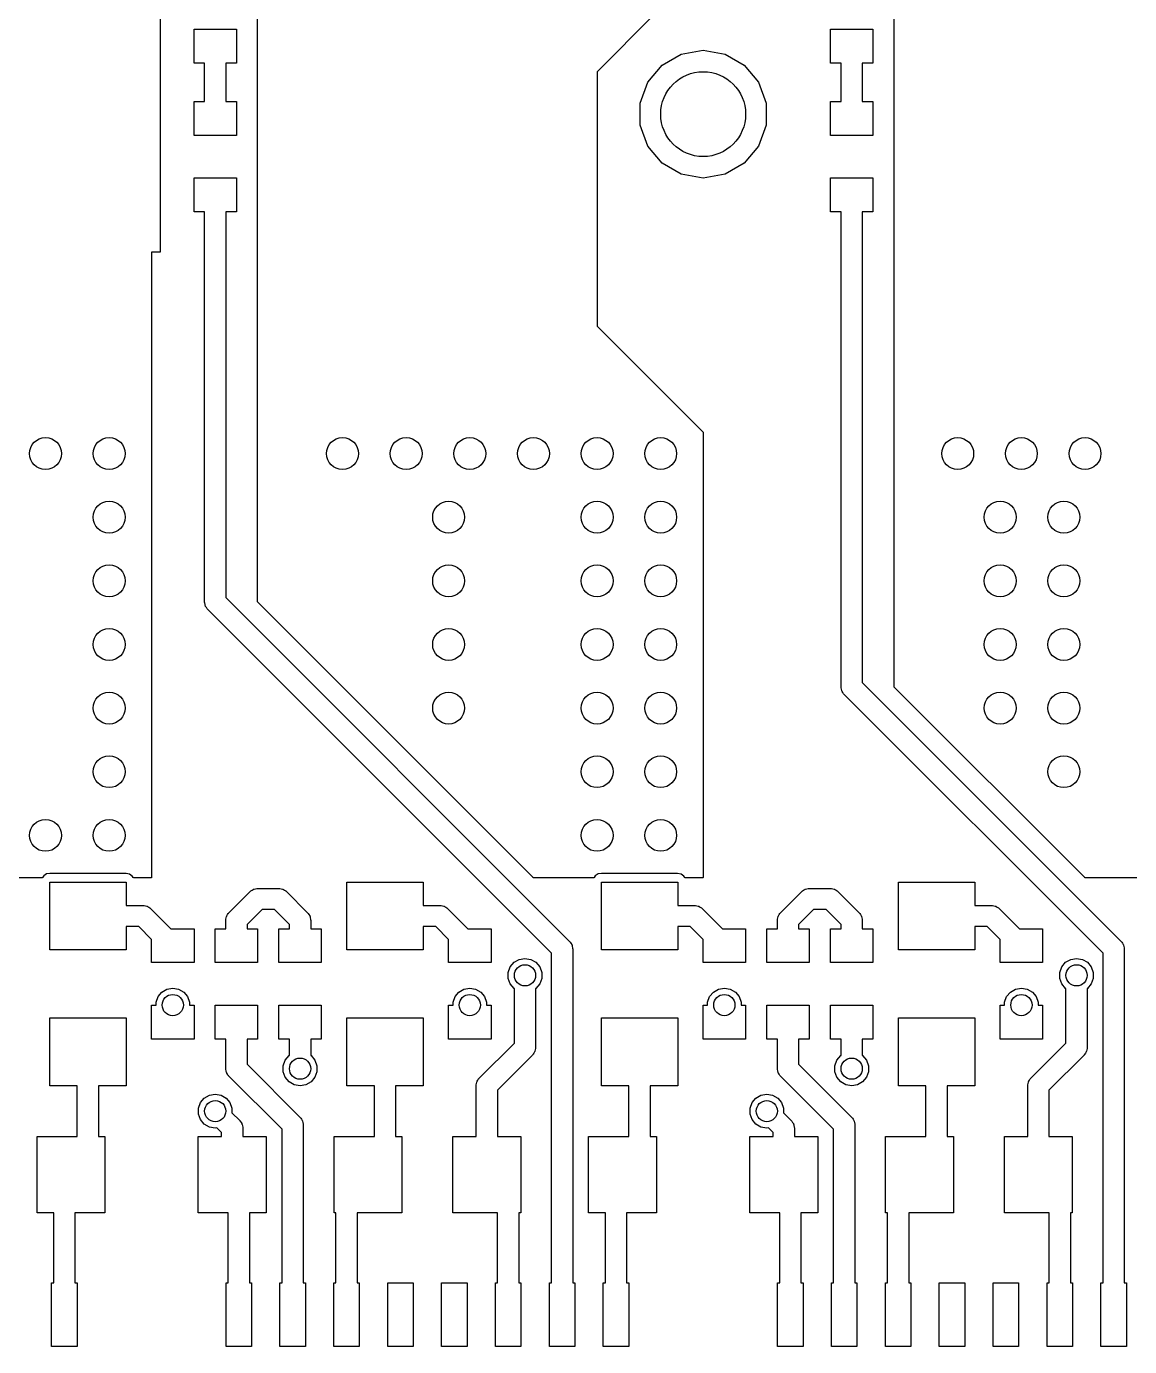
# Model space of a CAD drawing. Extents: x 0.3 to 75.7, y -92.7 to -0.5.
# Drawn here: x 28.05 to 54.05, y -52.05 to -20.93 of the extents above; entities that cross this region are included whole.
import ezdxf

# ---------------------------------------------------------------- set-up
doc = ezdxf.new("R2010")
doc.units = 0
doc.header["$MEASUREMENT"] = 0
doc.layers.add('BLACK', color=7, linetype='CONTINUOUS')

msp = doc.modelspace()

# ---------------------------------------------------------------- linework, layer by layer
at = {"layer": 'Black'}
for p, q in [((48.5, -36.4947), (48.5, -14.5127)), ((33.5, -34.4947), (33.5, -18.0053)), ((31.2, -19.75), (31.2, -26.25)), ((42.8404, -20.6596), (41.5009, -21.9991)), ((32, -21.8), (32, -21)), ((32, -21), (33, -21)), ((33, -21), (33, -21.8)), ((47, -21.8), (47, -21)), ((47, -21), (48, -21)), ((48, -21), (48, -21.8)), ((43.0321, -21.8465), (43.485, -21.5851)), ((43.485, -21.5851), (44, -21.4943)), ((44, -21.4943), (44.515, -21.5851)), ((44.515, -21.5851), (44.9679, -21.8465)), ((32.25, -21.8), (32, -21.8)), ((32.25, -22.7), (32.25, -21.8)), ((33, -21.8), (32.75, -21.8)), ((32.75, -21.8), (32.75, -22.7)), ((41.5002, -22.0001), (41.5, -22.0012)), ((41.5, -22.0012), (41.5, -27.9987)), ((41.5009, -21.9991), (41.5002, -22.0001)), ((42.696, -22.2471), (43.0321, -21.8465)), ((44.9679, -21.8465), (45.304, -22.2471)), ((47.25, -21.8), (47, -21.8)), ((47.25, -22.7), (47.25, -21.8)), ((48, -21.8), (47.75, -21.8)), ((47.75, -21.8), (47.75, -22.7)), ((42.5171, -22.7385), (42.696, -22.2471)), ((45.304, -22.2471), (45.4829, -22.7385)), ((32, -23.5), (32, -22.7)), ((32, -22.7), (32.25, -22.7)), ((32.75, -22.7), (33, -22.7)), ((33, -22.7), (33, -23.5)), ((47, -23.5), (47, -22.7)), ((47, -22.7), (47.25, -22.7)), ((47.75, -22.7), (48, -22.7)), ((48, -22.7), (48, -23.5)), ((42.5171, -23.2615), (42.5171, -22.7385)), ((45.4829, -22.7385), (45.4829, -23.2615)), ((42.696, -23.7529), (42.5171, -23.2615)), ((45.4829, -23.2615), (45.304, -23.7529)), ((33, -23.5), (32, -23.5)), ((48, -23.5), (47, -23.5)), ((43.0321, -24.1535), (42.696, -23.7529)), ((45.304, -23.7529), (44.9679, -24.1535)), ((43.485, -24.4149), (43.0321, -24.1535)), ((44.9679, -24.1535), (44.515, -24.4149)), ((32, -25.3), (32, -24.5)), ((32, -24.5), (33, -24.5)), ((33, -24.5), (33, -25.3)), ((44, -24.5057), (43.485, -24.4149)), ((44.515, -24.4149), (44, -24.5057)), ((47, -25.3), (47, -24.5)), ((47, -24.5), (48, -24.5)), ((48, -24.5), (48, -25.3)), ((32.25, -25.3), (32, -25.3)), ((32.25, -34.5), (32.25, -25.3)), ((33, -25.3), (32.75, -25.3)), ((32.75, -25.3), (32.75, -34.3964)), ((47.25, -25.3), (47, -25.3)), ((47.25, -36.5), (47.25, -25.3)), ((48, -25.3), (47.75, -25.3)), ((47.75, -25.3), (47.75, -36.3964)), ((31.2, -26.25), (31, -26.25)), ((31, -26.25), (31, -40.9873)), ((41.5, -27.9987), (41.5002, -27.9999)), ((41.5002, -27.9999), (41.5009, -28.0009)), ((41.5009, -28.0009), (43.9963, -30.4963)), ((43.9963, -30.4963), (43.9966, -30.4967)), ((43.9966, -30.4967), (43.997, -30.4971)), ((43.997, -30.4971), (43.9979, -30.4985)), ((43.9979, -30.4985), (43.9988, -30.4999)), ((43.9988, -30.4999), (43.999, -30.5004)), ((43.999, -30.5004), (43.9992, -30.5009)), ((43.9992, -30.5009), (43.9995, -30.5025)), ((43.9995, -30.5025), (44, -30.5042)), ((44, -30.5042), (43.9999, -30.5047)), ((43.9999, -30.5047), (44, -30.5053)), ((44, -30.5053), (44, -40.9873)), ((32.2519, -34.5108), (32.25, -34.5)), ((32.251, -34.5218), (32.2519, -34.5108)), ((32.2594, -34.5533), (32.251, -34.5218)), ((32.75, -34.3964), (40.8518, -42.4982)), ((33.5001, -34.4953), (33.5, -34.4947)), ((33.5, -34.4958), (33.5001, -34.4953)), ((33.5005, -34.4975), (33.5, -34.4958)), ((33.5008, -34.4991), (33.5005, -34.4975)), ((33.501, -34.4996), (33.5008, -34.4991)), ((33.5012, -34.5001), (33.501, -34.4996)), ((33.5021, -34.5015), (33.5012, -34.5001)), ((33.503, -34.5029), (33.5021, -34.5015)), ((33.5034, -34.5033), (33.503, -34.5029)), ((33.5037, -34.5037), (33.5034, -34.5033)), ((39.9963, -40.9963), (33.5037, -34.5037)), ((32.2651, -34.5855), (32.2594, -34.5533)), ((32.2706, -34.595), (32.2651, -34.5855)), ((32.2734, -34.6057), (32.2706, -34.595)), ((32.2922, -34.6324), (32.2734, -34.6057)), ((32.3085, -34.6607), (32.2922, -34.6324)), ((32.3169, -34.6678), (32.3085, -34.6607)), ((32.3232, -34.6768), (32.3169, -34.6678)), ((40.425, -42.7786), (32.3232, -34.6768)), ((47.75, -36.3964), (53.8518, -42.4982)), ((47.2519, -36.5108), (47.25, -36.5)), ((47.251, -36.5218), (47.2519, -36.5108)), ((47.2594, -36.5533), (47.251, -36.5218)), ((47.2651, -36.5855), (47.2594, -36.5533)), ((47.2706, -36.595), (47.2651, -36.5855)), ((47.2734, -36.6057), (47.2706, -36.595)), ((47.2922, -36.6324), (47.2734, -36.6057)), ((47.3085, -36.6607), (47.2922, -36.6324)), ((47.3169, -36.6678), (47.3085, -36.6607)), ((47.3232, -36.6768), (47.3169, -36.6678)), ((53.425, -42.7786), (47.3232, -36.6768)), ((48.5001, -36.4953), (48.5, -36.4947)), ((48.5, -36.4958), (48.5001, -36.4953)), ((48.5005, -36.4975), (48.5, -36.4958)), ((48.5008, -36.4991), (48.5005, -36.4975)), ((48.501, -36.4996), (48.5008, -36.4991)), ((48.5012, -36.5001), (48.501, -36.4996)), ((48.5021, -36.5015), (48.5012, -36.5001)), ((48.503, -36.5029), (48.5021, -36.5015)), ((48.5034, -36.5033), (48.503, -36.5029)), ((48.5037, -36.5037), (48.5034, -36.5033)), ((52.9963, -40.9963), (48.5037, -36.5037)), ((28.4196, -41), (27.0053, -41)), ((28.4213, -40.9997), (28.4196, -41)), ((28.423, -40.9995), (28.4213, -40.9997)), ((28.4234, -40.9993), (28.423, -40.9995)), ((28.4239, -40.9992), (28.4234, -40.9993)), ((28.4254, -40.9984), (28.4239, -40.9992)), ((28.427, -40.9976), (28.4254, -40.9984)), ((28.4273, -40.9973), (28.427, -40.9976)), ((28.4277, -40.997), (28.4273, -40.9973)), ((28.4288, -40.9957), (28.4277, -40.997)), ((28.4301, -40.9945), (28.4288, -40.9957)), ((28.4578, -40.9538), (28.4301, -40.9945)), ((28.526, -40.91), (28.4578, -40.9538)), ((28.6012, -40.8958), (28.526, -40.91)), ((30.3987, -40.8958), (28.6012, -40.8958)), ((30.4793, -40.9122), (30.3987, -40.8958)), ((30.5462, -40.9578), (30.4793, -40.9122)), ((30.5696, -40.9942), (30.5462, -40.9578)), ((30.5708, -40.9956), (30.5696, -40.9942)), ((30.5721, -40.997), (30.5708, -40.9956)), ((30.5723, -40.9972), (30.5721, -40.997)), ((30.5726, -40.9974), (30.5723, -40.9972)), ((30.5742, -40.9983), (30.5726, -40.9974)), ((30.5759, -40.9992), (30.5742, -40.9983)), ((30.5762, -40.9993), (30.5759, -40.9992)), ((30.5765, -40.9994), (30.5762, -40.9993)), ((30.5784, -40.9997), (30.5765, -40.9994)), ((30.5802, -41), (30.5784, -40.9997)), ((30.9873, -41), (30.5802, -41)), ((30.9884, -40.9998), (30.9873, -41)), ((30.9895, -40.9998), (30.9884, -40.9998)), ((30.9905, -40.9994), (30.9895, -40.9998)), ((30.9916, -40.9992), (30.9905, -40.9994)), ((30.9926, -40.9987), (30.9916, -40.9992)), ((30.9936, -40.9983), (30.9926, -40.9987)), ((30.9945, -40.9976), (30.9936, -40.9983)), ((30.9955, -40.997), (30.9945, -40.9976)), ((30.9962, -40.9962), (30.9955, -40.997)), ((30.997, -40.9955), (30.9962, -40.9962)), ((30.9976, -40.9945), (30.997, -40.9955)), ((30.9983, -40.9936), (30.9976, -40.9945)), ((30.9987, -40.9926), (30.9983, -40.9936)), ((30.9992, -40.9916), (30.9987, -40.9926)), ((30.9994, -40.9905), (30.9992, -40.9916)), ((30.9998, -40.9895), (30.9994, -40.9905)), ((31, -40.9873), (30.9998, -40.9884)), ((30.9998, -40.9884), (30.9998, -40.9895)), ((39.9967, -40.9966), (39.9963, -40.9963)), ((39.9971, -40.997), (39.9967, -40.9966)), ((39.9985, -40.9979), (39.9971, -40.997)), ((39.9999, -40.9988), (39.9985, -40.9979)), ((40.0004, -40.999), (39.9999, -40.9988)), ((40.0009, -40.9992), (40.0004, -40.999)), ((40.0026, -40.9995), (40.0009, -40.9992)), ((40.0042, -41), (40.0026, -40.9995)), ((40.0047, -40.9999), (40.0042, -41)), ((40.0053, -41), (40.0047, -40.9999)), ((41.4196, -41), (40.0053, -41)), ((41.4213, -40.9997), (41.4196, -41)), ((41.423, -40.9995), (41.4213, -40.9997)), ((41.4234, -40.9993), (41.423, -40.9995)), ((41.4239, -40.9992), (41.4234, -40.9993)), ((41.4254, -40.9984), (41.4239, -40.9992)), ((41.427, -40.9976), (41.4254, -40.9984)), ((41.4273, -40.9973), (41.427, -40.9976)), ((41.4277, -40.997), (41.4273, -40.9973)), ((41.4288, -40.9957), (41.4277, -40.997)), ((41.4301, -40.9945), (41.4288, -40.9957)), ((41.4578, -40.9538), (41.4301, -40.9945)), ((41.526, -40.91), (41.4578, -40.9538)), ((41.6012, -40.8958), (41.526, -40.91)), ((43.3987, -40.8958), (41.6012, -40.8958)), ((43.4793, -40.9122), (43.3987, -40.8958)), ((43.5462, -40.9578), (43.4793, -40.9122)), ((43.5696, -40.9942), (43.5462, -40.9578)), ((43.5708, -40.9956), (43.5696, -40.9942)), ((43.5721, -40.997), (43.5708, -40.9956)), ((43.5723, -40.9972), (43.5721, -40.997)), ((43.5726, -40.9974), (43.5723, -40.9972)), ((43.5742, -40.9983), (43.5726, -40.9974)), ((43.5759, -40.9992), (43.5742, -40.9983)), ((43.5762, -40.9993), (43.5759, -40.9992)), ((43.5765, -40.9994), (43.5762, -40.9993)), ((43.5784, -40.9997), (43.5765, -40.9994)), ((43.5802, -41), (43.5784, -40.9997)), ((43.9873, -41), (43.5802, -41)), ((43.9884, -40.9998), (43.9873, -41)), ((43.9895, -40.9998), (43.9884, -40.9998)), ((43.9905, -40.9994), (43.9895, -40.9998)), ((43.9916, -40.9992), (43.9905, -40.9994)), ((43.9926, -40.9987), (43.9916, -40.9992)), ((43.9936, -40.9983), (43.9926, -40.9987)), ((43.9945, -40.9976), (43.9936, -40.9983)), ((43.9955, -40.997), (43.9945, -40.9976)), ((43.9962, -40.9962), (43.9955, -40.997)), ((43.997, -40.9955), (43.9962, -40.9962)), ((43.9976, -40.9945), (43.997, -40.9955)), ((43.9983, -40.9936), (43.9976, -40.9945)), ((43.9987, -40.9926), (43.9983, -40.9936)), ((43.9992, -40.9916), (43.9987, -40.9926)), ((43.9994, -40.9905), (43.9992, -40.9916)), ((43.9998, -40.9895), (43.9994, -40.9905)), ((44, -40.9873), (43.9998, -40.9884)), ((43.9998, -40.9884), (43.9998, -40.9895)), ((52.9967, -40.9966), (52.9963, -40.9963)), ((52.9971, -40.997), (52.9967, -40.9966)), ((52.9985, -40.9979), (52.9971, -40.997)), ((52.9999, -40.9988), (52.9985, -40.9979)), ((53.0004, -40.999), (52.9999, -40.9988)), ((53.0009, -40.9992), (53.0004, -40.999)), ((53.0026, -40.9995), (53.0009, -40.9992)), ((53.0042, -41), (53.0026, -40.9995)), ((53.0047, -40.9999), (53.0042, -41)), ((53.0053, -41), (53.0047, -40.9999)), ((54.4196, -41), (53.0053, -41)), ((28.6, -42.7), (28.6, -41.1)), ((28.6, -41.1), (30.4, -41.1)), ((30.4, -41.1), (30.4, -41.65)), ((32.8232, -41.8232), (33.3232, -41.3232)), ((33.3232, -41.3232), (33.3322, -41.3169)), ((33.3322, -41.3169), (33.3393, -41.3085)), ((33.3393, -41.3085), (33.3676, -41.2922)), ((33.3676, -41.2922), (33.3943, -41.2734)), ((33.3943, -41.2734), (33.405, -41.2706)), ((33.405, -41.2706), (33.4145, -41.2651)), ((33.4145, -41.2651), (33.4467, -41.2594)), ((33.4467, -41.2594), (33.4782, -41.251)), ((33.4782, -41.251), (33.4892, -41.2519)), ((33.4892, -41.2519), (33.5, -41.25)), ((33.5, -41.25), (34, -41.25)), ((34, -41.25), (34.0108, -41.2519)), ((34.0108, -41.2519), (34.0218, -41.251)), ((34.0218, -41.251), (34.0533, -41.2594)), ((34.0533, -41.2594), (34.0855, -41.2651)), ((34.0855, -41.2651), (34.095, -41.2706)), ((34.095, -41.2706), (34.1057, -41.2734)), ((34.1057, -41.2734), (34.1324, -41.2922)), ((34.1324, -41.2922), (34.1607, -41.3085)), ((34.1607, -41.3085), (34.1678, -41.3169)), ((34.1678, -41.3169), (34.1768, -41.3232)), ((34.1768, -41.3232), (34.6768, -41.8232)), ((35.6, -42.7), (35.6, -41.1)), ((35.6, -41.1), (37.4, -41.1)), ((37.4, -41.1), (37.4, -41.65)), ((41.6, -42.7), (41.6, -41.1)), ((41.6, -41.1), (43.4, -41.1)), ((43.4, -41.1), (43.4, -41.65)), ((45.8232, -41.8232), (46.3232, -41.3232)), ((46.3232, -41.3232), (46.3322, -41.3169)), ((46.3322, -41.3169), (46.3393, -41.3085)), ((46.3393, -41.3085), (46.3676, -41.2922)), ((46.3676, -41.2922), (46.3943, -41.2734)), ((46.3943, -41.2734), (46.405, -41.2706)), ((46.405, -41.2706), (46.4145, -41.2651)), ((46.4145, -41.2651), (46.4467, -41.2594)), ((46.4467, -41.2594), (46.4782, -41.251)), ((46.4782, -41.251), (46.4892, -41.2519)), ((46.4892, -41.2519), (46.5, -41.25)), ((46.5, -41.25), (47, -41.25)), ((47, -41.25), (47.0108, -41.2519)), ((47.0108, -41.2519), (47.0218, -41.251)), ((47.0218, -41.251), (47.0533, -41.2594)), ((47.0533, -41.2594), (47.0855, -41.2651)), ((47.0855, -41.2651), (47.095, -41.2706)), ((47.095, -41.2706), (47.1057, -41.2734)), ((47.1057, -41.2734), (47.1324, -41.2922)), ((47.1324, -41.2922), (47.1607, -41.3085)), ((47.1607, -41.3085), (47.1678, -41.3169)), ((47.1678, -41.3169), (47.1768, -41.3232)), ((47.1768, -41.3232), (47.6768, -41.8232)), ((48.6, -42.7), (48.6, -41.1)), ((48.6, -41.1), (50.4, -41.1)), ((50.4, -41.1), (50.4, -41.65)), ((30.4, -41.65), (30.8, -41.65)), ((30.8, -41.65), (30.8108, -41.6519)), ((30.8108, -41.6519), (30.8218, -41.651)), ((30.8218, -41.651), (30.8533, -41.6594)), ((30.8533, -41.6594), (30.8855, -41.6651)), ((30.8855, -41.6651), (30.895, -41.6706)), ((30.895, -41.6706), (30.9057, -41.6734)), ((30.9057, -41.6734), (30.9324, -41.6922)), ((30.9324, -41.6922), (30.9607, -41.7085)), ((37.4, -41.65), (37.8, -41.65)), ((37.8, -41.65), (37.8108, -41.6519)), ((37.8108, -41.6519), (37.8218, -41.651)), ((37.8218, -41.651), (37.8533, -41.6594)), ((37.8533, -41.6594), (37.8855, -41.6651)), ((37.8855, -41.6651), (37.895, -41.6706)), ((37.895, -41.6706), (37.9057, -41.6734)), ((37.9057, -41.6734), (37.9324, -41.6922)), ((37.9324, -41.6922), (37.9607, -41.7085)), ((43.4, -41.65), (43.8, -41.65)), ((43.8, -41.65), (43.8108, -41.6519)), ((43.8108, -41.6519), (43.8218, -41.651)), ((43.8218, -41.651), (43.8533, -41.6594)), ((43.8533, -41.6594), (43.8855, -41.6651)), ((43.8855, -41.6651), (43.895, -41.6706)), ((43.895, -41.6706), (43.9057, -41.6734)), ((43.9057, -41.6734), (43.9324, -41.6922)), ((43.9324, -41.6922), (43.9607, -41.7085)), ((50.4, -41.65), (50.8, -41.65)), ((50.8, -41.65), (50.8108, -41.6519)), ((50.8108, -41.6519), (50.8218, -41.651)), ((50.8218, -41.651), (50.8533, -41.6594)), ((50.8533, -41.6594), (50.8855, -41.6651)), ((50.8855, -41.6651), (50.895, -41.6706)), ((50.895, -41.6706), (50.9057, -41.6734)), ((50.9057, -41.6734), (50.9324, -41.6922)), ((50.9324, -41.6922), (50.9607, -41.7085)), ((30.9607, -41.7085), (30.9678, -41.7169)), ((30.9678, -41.7169), (30.9768, -41.7232)), ((30.9768, -41.7232), (31.4536, -42.2)), ((32.75, -42), (32.7519, -41.9892)), ((32.75, -42.2), (32.75, -42)), ((32.751, -41.9782), (32.7594, -41.9467)), ((32.7519, -41.9892), (32.751, -41.9782)), ((32.7594, -41.9467), (32.7651, -41.9145)), ((32.7651, -41.9145), (32.7706, -41.905)), ((32.7706, -41.905), (32.7734, -41.8943)), ((32.7734, -41.8943), (32.7922, -41.8676)), ((32.7922, -41.8676), (32.8085, -41.8393)), ((32.8085, -41.8393), (32.8169, -41.8322)), ((32.8169, -41.8322), (32.8232, -41.8232)), ((33.6036, -41.75), (33.25, -42.1036)), ((33.8964, -41.75), (33.6036, -41.75)), ((34.25, -42.1036), (33.8964, -41.75)), ((34.6768, -41.8232), (34.6831, -41.8322)), ((34.6831, -41.8322), (34.6915, -41.8393)), ((34.6915, -41.8393), (34.7078, -41.8676)), ((34.7078, -41.8676), (34.7266, -41.8943)), ((34.7266, -41.8943), (34.7294, -41.905)), ((34.7294, -41.905), (34.7349, -41.9145)), ((34.7349, -41.9145), (34.7406, -41.9467)), ((34.7406, -41.9467), (34.749, -41.9782)), ((34.749, -41.9782), (34.7481, -41.9892)), ((34.7481, -41.9892), (34.75, -42)), ((34.75, -42), (34.75, -42.2)), ((37.9607, -41.7085), (37.9678, -41.7169)), ((37.9678, -41.7169), (37.9768, -41.7232)), ((37.9768, -41.7232), (38.4536, -42.2)), ((43.9607, -41.7085), (43.9678, -41.7169)), ((43.9678, -41.7169), (43.9768, -41.7232)), ((43.9768, -41.7232), (44.4536, -42.2)), ((45.75, -42), (45.7519, -41.9892)), ((45.75, -42.2), (45.75, -42)), ((45.751, -41.9782), (45.7594, -41.9467)), ((45.7519, -41.9892), (45.751, -41.9782)), ((45.7594, -41.9467), (45.7651, -41.9145)), ((45.7651, -41.9145), (45.7706, -41.905)), ((45.7706, -41.905), (45.7734, -41.8943)), ((45.7734, -41.8943), (45.7922, -41.8676)), ((45.7922, -41.8676), (45.8085, -41.8393)), ((45.8085, -41.8393), (45.8169, -41.8322)), ((45.8169, -41.8322), (45.8232, -41.8232)), ((46.6036, -41.75), (46.25, -42.1036)), ((46.8964, -41.75), (46.6036, -41.75)), ((47.25, -42.1036), (46.8964, -41.75)), ((47.6768, -41.8232), (47.6831, -41.8322)), ((47.6831, -41.8322), (47.6915, -41.8393)), ((47.6915, -41.8393), (47.7078, -41.8676)), ((47.7078, -41.8676), (47.7266, -41.8943)), ((47.7266, -41.8943), (47.7294, -41.905)), ((47.7294, -41.905), (47.7349, -41.9145)), ((47.7349, -41.9145), (47.7406, -41.9467)), ((47.7406, -41.9467), (47.749, -41.9782)), ((47.749, -41.9782), (47.7481, -41.9892)), ((47.7481, -41.9892), (47.75, -42)), ((47.75, -42), (47.75, -42.2)), ((50.9607, -41.7085), (50.9678, -41.7169)), ((50.9678, -41.7169), (50.9768, -41.7232)), ((50.9768, -41.7232), (51.4536, -42.2)), ((30.6964, -42.15), (30.4, -42.15)), ((30.4, -42.15), (30.4, -42.7)), ((31, -42.4536), (30.6964, -42.15)), ((31.4536, -42.2), (32, -42.2)), ((32, -42.2), (32, -43)), ((32.5, -43), (32.5, -42.2)), ((32.5, -42.2), (32.75, -42.2)), ((33.25, -42.1036), (33.25, -42.2)), ((33.25, -42.2), (33.5, -42.2)), ((33.5, -42.2), (33.5, -43)), ((34, -43), (34, -42.2)), ((34, -42.2), (34.25, -42.2)), ((34.25, -42.2), (34.25, -42.1036)), ((34.75, -42.2), (35, -42.2)), ((35, -42.2), (35, -43)), ((37.6964, -42.15), (37.4, -42.15)), ((37.4, -42.15), (37.4, -42.7)), ((38, -42.4536), (37.6964, -42.15)), ((38.4536, -42.2), (39, -42.2)), ((39, -42.2), (39, -43)), ((43.6964, -42.15), (43.4, -42.15)), ((43.4, -42.15), (43.4, -42.7)), ((44, -42.4536), (43.6964, -42.15)), ((44.4536, -42.2), (45, -42.2)), ((45, -42.2), (45, -43)), ((45.5, -43), (45.5, -42.2)), ((45.5, -42.2), (45.75, -42.2)), ((46.25, -42.1036), (46.25, -42.2)), ((46.25, -42.2), (46.5, -42.2)), ((46.5, -42.2), (46.5, -43)), ((47, -43), (47, -42.2)), ((47, -42.2), (47.25, -42.2)), ((47.25, -42.2), (47.25, -42.1036)), ((47.75, -42.2), (48, -42.2)), ((48, -42.2), (48, -43)), ((50.6964, -42.15), (50.4, -42.15)), ((50.4, -42.15), (50.4, -42.7)), ((51, -42.4536), (50.6964, -42.15)), ((51.4536, -42.2), (52, -42.2)), ((52, -42.2), (52, -43)), ((31, -43), (31, -42.4536)), ((38, -43), (38, -42.4536)), ((40.8518, -42.4982), (40.8581, -42.5072)), ((40.8581, -42.5072), (40.8665, -42.5143)), ((40.8665, -42.5143), (40.8828, -42.5426)), ((40.8828, -42.5426), (40.9016, -42.5693)), ((40.9016, -42.5693), (40.9044, -42.58)), ((40.9044, -42.58), (40.9099, -42.5895)), ((40.9099, -42.5895), (40.9156, -42.6217)), ((40.9156, -42.6217), (40.924, -42.6532)), ((44, -43), (44, -42.4536)), ((51, -43), (51, -42.4536)), ((53.8518, -42.4982), (53.8581, -42.5072)), ((53.8581, -42.5072), (53.8665, -42.5143)), ((53.8665, -42.5143), (53.8828, -42.5426)), ((53.8828, -42.5426), (53.9016, -42.5693)), ((53.9016, -42.5693), (53.9044, -42.58)), ((53.9044, -42.58), (53.9099, -42.5895)), ((53.9099, -42.5895), (53.9156, -42.6217)), ((53.9156, -42.6217), (53.924, -42.6532)), ((30.4, -42.7), (28.6, -42.7)), ((37.4, -42.7), (35.6, -42.7)), ((39.5419, -42.9924), (39.6627, -42.9227)), ((39.6627, -42.9227), (39.8, -42.8985)), ((39.8, -42.8985), (39.9373, -42.9227)), ((39.9373, -42.9227), (40.0581, -42.9924)), ((40.425, -50.55), (40.425, -42.7786)), ((40.924, -42.6532), (40.9231, -42.6642)), ((40.9231, -42.6642), (40.925, -42.675)), ((40.925, -42.675), (40.925, -50.55)), ((43.4, -42.7), (41.6, -42.7)), ((50.4, -42.7), (48.6, -42.7)), ((52.5419, -42.9924), (52.6627, -42.9227)), ((52.6627, -42.9227), (52.8, -42.8985)), ((52.8, -42.8985), (52.9373, -42.9227)), ((52.9373, -42.9227), (53.0581, -42.9924)), ((53.425, -50.55), (53.425, -42.7786)), ((53.924, -42.6532), (53.9231, -42.6642)), ((53.9231, -42.6642), (53.925, -42.675)), ((53.925, -42.675), (53.925, -50.55)), ((32, -43), (31, -43)), ((33.5, -43), (32.5, -43)), ((35, -43), (34, -43)), ((39, -43), (38, -43)), ((39.4046, -43.2303), (39.4523, -43.0992)), ((39.4046, -43.3697), (39.4046, -43.2303)), ((39.4523, -43.0992), (39.5419, -42.9924)), ((40.0581, -42.9924), (40.1477, -43.0992)), ((40.1477, -43.0992), (40.1954, -43.2303)), ((40.1954, -43.2303), (40.1954, -43.3697)), ((45, -43), (44, -43)), ((46.5, -43), (45.5, -43)), ((48, -43), (47, -43)), ((52, -43), (51, -43)), ((52.4046, -43.2303), (52.4523, -43.0992)), ((52.4046, -43.3697), (52.4046, -43.2303)), ((52.4523, -43.0992), (52.5419, -42.9924)), ((53.0581, -42.9924), (53.1477, -43.0992)), ((53.1477, -43.0992), (53.1954, -43.2303)), ((53.1954, -43.2303), (53.1954, -43.3697)), ((39.4523, -43.5008), (39.4046, -43.3697)), ((39.5419, -43.6076), (39.4523, -43.5008)), ((40.1477, -43.5008), (40.0581, -43.6076)), ((40.1954, -43.3697), (40.1477, -43.5008)), ((52.4523, -43.5008), (52.4046, -43.3697)), ((52.5419, -43.6076), (52.4523, -43.5008)), ((53.1477, -43.5008), (53.0581, -43.6076)), ((53.1954, -43.3697), (53.1477, -43.5008)), ((31.1046, -43.9303), (31.1523, -43.7992)), ((31.1523, -43.7992), (31.2419, -43.6924)), ((31.2419, -43.6924), (31.3627, -43.6227)), ((31.3627, -43.6227), (31.5, -43.5985)), ((31.5, -43.5985), (31.6373, -43.6227)), ((31.6373, -43.6227), (31.7581, -43.6924)), ((31.7581, -43.6924), (31.8477, -43.7992)), ((31.8477, -43.7992), (31.8954, -43.9303)), ((38.1046, -43.9303), (38.1523, -43.7992)), ((38.1523, -43.7992), (38.2419, -43.6924)), ((38.2419, -43.6924), (38.3627, -43.6227)), ((38.3627, -43.6227), (38.5, -43.5985)), ((38.5, -43.5985), (38.6373, -43.6227)), ((38.6373, -43.6227), (38.7581, -43.6924)), ((38.7581, -43.6924), (38.8477, -43.7992)), ((38.8477, -43.7992), (38.8954, -43.9303)), ((39.55, -43.6123), (39.5419, -43.6076)), ((39.55, -44.8964), (39.55, -43.6123)), ((40.0581, -43.6076), (40.05, -43.6123)), ((40.05, -43.6123), (40.05, -45)), ((44.1046, -43.9303), (44.1523, -43.7992)), ((44.1523, -43.7992), (44.2419, -43.6924)), ((44.2419, -43.6924), (44.3627, -43.6227)), ((44.3627, -43.6227), (44.5, -43.5985)), ((44.5, -43.5985), (44.6373, -43.6227)), ((44.6373, -43.6227), (44.7581, -43.6924)), ((44.7581, -43.6924), (44.8477, -43.7992)), ((44.8477, -43.7992), (44.8954, -43.9303)), ((51.1046, -43.9303), (51.1523, -43.7992)), ((51.1523, -43.7992), (51.2419, -43.6924)), ((51.2419, -43.6924), (51.3627, -43.6227)), ((51.3627, -43.6227), (51.5, -43.5985)), ((51.5, -43.5985), (51.6373, -43.6227)), ((51.6373, -43.6227), (51.7581, -43.6924)), ((51.7581, -43.6924), (51.8477, -43.7992)), ((51.8477, -43.7992), (51.8954, -43.9303)), ((52.55, -43.6123), (52.5419, -43.6076)), ((52.55, -44.8964), (52.55, -43.6123)), ((53.0581, -43.6076), (53.05, -43.6123)), ((53.05, -43.6123), (53.05, -45)), ((31, -44.8), (31, -44)), ((31, -44), (31.1046, -44)), ((31.1046, -44), (31.1046, -43.9303)), ((31.8954, -43.9303), (31.8954, -44)), ((31.8954, -44), (32, -44)), ((32, -44), (32, -44.8)), ((32.5, -44.8), (32.5, -44)), ((32.5, -44), (33.5, -44)), ((33.5, -44), (33.5, -44.8)), ((34, -44.8), (34, -44)), ((34, -44), (35, -44)), ((35, -44), (35, -44.8)), ((38, -44.8), (38, -44)), ((38, -44), (38.1046, -44)), ((38.1046, -44), (38.1046, -43.9303)), ((38.8954, -43.9303), (38.8954, -44)), ((38.8954, -44), (39, -44)), ((39, -44), (39, -44.8)), ((44, -44.8), (44, -44)), ((44, -44), (44.1046, -44)), ((44.1046, -44), (44.1046, -43.9303)), ((44.8954, -43.9303), (44.8954, -44)), ((44.8954, -44), (45, -44)), ((45, -44), (45, -44.8)), ((45.5, -44.8), (45.5, -44)), ((45.5, -44), (46.5, -44)), ((46.5, -44), (46.5, -44.8)), ((47, -44.8), (47, -44)), ((47, -44), (48, -44)), ((48, -44), (48, -44.8)), ((51, -44.8), (51, -44)), ((51, -44), (51.1046, -44)), ((51.1046, -44), (51.1046, -43.9303)), ((51.8954, -43.9303), (51.8954, -44)), ((51.8954, -44), (52, -44)), ((52, -44), (52, -44.8)), ((28.6, -45.9), (28.6, -44.3)), ((28.6, -44.3), (30.4, -44.3)), ((30.4, -44.3), (30.4, -45.9)), ((35.6, -45.9), (35.6, -44.3)), ((35.6, -44.3), (37.4, -44.3)), ((37.4, -44.3), (37.4, -45.9)), ((41.6, -45.9), (41.6, -44.3)), ((41.6, -44.3), (43.4, -44.3)), ((43.4, -44.3), (43.4, -45.9)), ((48.6, -45.9), (48.6, -44.3)), ((48.6, -44.3), (50.4, -44.3)), ((50.4, -44.3), (50.4, -45.9)), ((32, -44.8), (31, -44.8)), ((32.75, -44.8), (32.5, -44.8)), ((32.75, -45.5), (32.75, -44.8)), ((33.5, -44.8), (33.25, -44.8)), ((33.25, -44.8), (33.25, -45.3964)), ((34.25, -44.8), (34, -44.8)), ((34.25, -45.1877), (34.25, -44.8)), ((35, -44.8), (34.75, -44.8)), ((34.75, -44.8), (34.75, -45.1877)), ((39, -44.8), (38, -44.8)), ((45, -44.8), (44, -44.8)), ((45.75, -44.8), (45.5, -44.8)), ((45.75, -45.5), (45.75, -44.8)), ((46.5, -44.8), (46.25, -44.8)), ((46.25, -44.8), (46.25, -45.3964)), ((47.25, -44.8), (47, -44.8)), ((47.25, -45.1877), (47.25, -44.8)), ((48, -44.8), (47.75, -44.8)), ((47.75, -44.8), (47.75, -45.1877)), ((52, -44.8), (51, -44.8)), ((38.7232, -45.7232), (39.55, -44.8964)), ((40.0266, -45.1057), (40.0078, -45.1324)), ((40.0294, -45.095), (40.0266, -45.1057)), ((40.0349, -45.0855), (40.0294, -45.095)), ((40.0406, -45.0533), (40.0349, -45.0855)), ((40.049, -45.0218), (40.0406, -45.0533)), ((40.05, -45), (40.0481, -45.0108)), ((40.0481, -45.0108), (40.049, -45.0218)), ((51.7232, -45.7232), (52.55, -44.8964)), ((53.0266, -45.1057), (53.0078, -45.1324)), ((53.0294, -45.095), (53.0266, -45.1057)), ((53.0349, -45.0855), (53.0294, -45.095)), ((53.0406, -45.0533), (53.0349, -45.0855)), ((53.049, -45.0218), (53.0406, -45.0533)), ((53.05, -45), (53.0481, -45.0108)), ((53.0481, -45.0108), (53.049, -45.0218)), ((33.25, -45.3964), (34.5018, -46.6482)), ((34.1046, -45.4303), (34.1523, -45.2992)), ((34.1046, -45.5697), (34.1046, -45.4303)), ((34.1523, -45.2992), (34.2419, -45.1924)), ((34.2419, -45.1924), (34.25, -45.1877)), ((34.75, -45.1877), (34.7581, -45.1924)), ((34.7581, -45.1924), (34.8477, -45.2992)), ((34.8477, -45.2992), (34.8954, -45.4303)), ((34.8954, -45.4303), (34.8954, -45.5697)), ((39.9768, -45.1768), (39.15, -46.0036)), ((39.9831, -45.1678), (39.9768, -45.1768)), ((39.9915, -45.1607), (39.9831, -45.1678)), ((40.0078, -45.1324), (39.9915, -45.1607)), ((46.25, -45.3964), (47.5018, -46.6482)), ((47.1046, -45.4303), (47.1523, -45.2992)), ((47.1046, -45.5697), (47.1046, -45.4303)), ((47.1523, -45.2992), (47.2419, -45.1924)), ((47.2419, -45.1924), (47.25, -45.1877)), ((47.75, -45.1877), (47.7581, -45.1924)), ((47.7581, -45.1924), (47.8477, -45.2992)), ((47.8477, -45.2992), (47.8954, -45.4303)), ((47.8954, -45.4303), (47.8954, -45.5697)), ((52.9768, -45.1768), (52.15, -46.0036)), ((52.9831, -45.1678), (52.9768, -45.1768)), ((52.9915, -45.1607), (52.9831, -45.1678)), ((53.0078, -45.1324), (52.9915, -45.1607)), ((32.7519, -45.5108), (32.75, -45.5)), ((32.751, -45.5218), (32.7519, -45.5108)), ((32.7594, -45.5533), (32.751, -45.5218)), ((32.7651, -45.5855), (32.7594, -45.5533)), ((32.7706, -45.595), (32.7651, -45.5855)), ((32.7734, -45.6057), (32.7706, -45.595)), ((32.7922, -45.6324), (32.7734, -45.6057)), ((32.8085, -45.6607), (32.7922, -45.6324)), ((32.8169, -45.6678), (32.8085, -45.6607)), ((32.8232, -45.6768), (32.8169, -45.6678)), ((34.075, -46.9286), (32.8232, -45.6768)), ((34.1523, -45.7008), (34.1046, -45.5697)), ((34.2419, -45.8076), (34.1523, -45.7008)), ((34.8477, -45.7008), (34.7581, -45.8076)), ((34.8954, -45.5697), (34.8477, -45.7008)), ((38.6922, -45.7676), (38.7085, -45.7393)), ((38.7085, -45.7393), (38.7169, -45.7322)), ((38.7169, -45.7322), (38.7232, -45.7232)), ((45.7519, -45.5108), (45.75, -45.5)), ((45.751, -45.5218), (45.7519, -45.5108)), ((45.7594, -45.5533), (45.751, -45.5218)), ((45.7651, -45.5855), (45.7594, -45.5533)), ((45.7706, -45.595), (45.7651, -45.5855)), ((45.7734, -45.6057), (45.7706, -45.595)), ((45.7922, -45.6324), (45.7734, -45.6057)), ((45.8085, -45.6607), (45.7922, -45.6324)), ((45.8169, -45.6678), (45.8085, -45.6607)), ((45.8232, -45.6768), (45.8169, -45.6678)), ((47.075, -46.9286), (45.8232, -45.6768)), ((47.1523, -45.7008), (47.1046, -45.5697)), ((47.2419, -45.8076), (47.1523, -45.7008)), ((47.8477, -45.7008), (47.7581, -45.8076)), ((47.8954, -45.5697), (47.8477, -45.7008)), ((51.6922, -45.7676), (51.7085, -45.7393)), ((51.7085, -45.7393), (51.7169, -45.7322)), ((51.7169, -45.7322), (51.7232, -45.7232)), ((29.25, -45.9), (28.6, -45.9)), ((29.25, -47.1), (29.25, -45.9)), ((30.4, -45.9), (29.75, -45.9)), ((29.75, -45.9), (29.75, -47.1)), ((34.3627, -45.8773), (34.2419, -45.8076)), ((34.5, -45.9015), (34.3627, -45.8773)), ((34.6373, -45.8773), (34.5, -45.9015)), ((34.7581, -45.8076), (34.6373, -45.8773)), ((36.25, -45.9), (35.6, -45.9)), ((36.25, -47.1), (36.25, -45.9)), ((37.4, -45.9), (36.75, -45.9)), ((36.75, -45.9), (36.75, -47.1)), ((38.65, -45.9), (38.6519, -45.8892)), ((38.65, -47.1), (38.65, -45.9)), ((38.651, -45.8782), (38.6594, -45.8467)), ((38.6519, -45.8892), (38.651, -45.8782)), ((38.6594, -45.8467), (38.6651, -45.8145)), ((38.6651, -45.8145), (38.6706, -45.805)), ((38.6706, -45.805), (38.6734, -45.7943)), ((38.6734, -45.7943), (38.6922, -45.7676)), ((39.15, -46.0036), (39.15, -47.1)), ((42.25, -45.9), (41.6, -45.9)), ((42.25, -47.1), (42.25, -45.9)), ((43.4, -45.9), (42.75, -45.9)), ((42.75, -45.9), (42.75, -47.1)), ((47.3627, -45.8773), (47.2419, -45.8076)), ((47.5, -45.9015), (47.3627, -45.8773)), ((47.6373, -45.8773), (47.5, -45.9015)), ((47.7581, -45.8076), (47.6373, -45.8773)), ((49.25, -45.9), (48.6, -45.9)), ((49.25, -47.1), (49.25, -45.9)), ((50.4, -45.9), (49.75, -45.9)), ((49.75, -45.9), (49.75, -47.1)), ((51.65, -45.9), (51.6519, -45.8892)), ((51.65, -47.1), (51.65, -45.9)), ((51.651, -45.8782), (51.6594, -45.8467)), ((51.6519, -45.8892), (51.651, -45.8782)), ((51.6594, -45.8467), (51.6651, -45.8145)), ((51.6651, -45.8145), (51.6706, -45.805)), ((51.6706, -45.805), (51.6734, -45.7943)), ((51.6734, -45.7943), (51.6922, -45.7676)), ((52.15, -46.0036), (52.15, -47.1)), ((32.1046, -46.4303), (32.1523, -46.2992)), ((32.1523, -46.2992), (32.2419, -46.1924)), ((32.2419, -46.1924), (32.3627, -46.1227)), ((32.3627, -46.1227), (32.5, -46.0985)), ((32.5, -46.0985), (32.6373, -46.1227)), ((32.6373, -46.1227), (32.7581, -46.1924)), ((32.7581, -46.1924), (32.8477, -46.2992)), ((32.8477, -46.2992), (32.8954, -46.4303)), ((45.1046, -46.4303), (45.1523, -46.2992)), ((45.1523, -46.2992), (45.2419, -46.1924)), ((45.2419, -46.1924), (45.3627, -46.1227)), ((45.3627, -46.1227), (45.5, -46.0985)), ((45.5, -46.0985), (45.6373, -46.1227)), ((45.6373, -46.1227), (45.7581, -46.1924)), ((45.7581, -46.1924), (45.8477, -46.2992)), ((45.8477, -46.2992), (45.8954, -46.4303)), ((32.1046, -46.5697), (32.1046, -46.4303)), ((32.1523, -46.7008), (32.1046, -46.5697)), ((32.8954, -46.4303), (32.8954, -46.5419)), ((32.8954, -46.5419), (33.0768, -46.7232)), ((34.5018, -46.6482), (34.5081, -46.6572)), ((34.5081, -46.6572), (34.5165, -46.6643)), ((34.5165, -46.6643), (34.5328, -46.6926)), ((45.1046, -46.5697), (45.1046, -46.4303)), ((45.1523, -46.7008), (45.1046, -46.5697)), ((45.8954, -46.4303), (45.8954, -46.5419)), ((45.8954, -46.5419), (46.0768, -46.7232)), ((47.5018, -46.6482), (47.5081, -46.6572)), ((47.5081, -46.6572), (47.5165, -46.6643)), ((47.5165, -46.6643), (47.5328, -46.6926)), ((32.2419, -46.8076), (32.1523, -46.7008)), ((32.3627, -46.8773), (32.2419, -46.8076)), ((32.5, -46.9015), (32.3627, -46.8773)), ((32.5408, -46.8943), (32.5, -46.9015)), ((32.65, -47.0036), (32.5408, -46.8943)), ((33.0768, -46.7232), (33.0831, -46.7322)), ((33.0831, -46.7322), (33.0915, -46.7393)), ((33.0915, -46.7393), (33.1078, -46.7676)), ((33.1078, -46.7676), (33.1266, -46.7943)), ((33.1266, -46.7943), (33.1294, -46.805)), ((33.1294, -46.805), (33.1349, -46.8145)), ((33.1349, -46.8145), (33.1406, -46.8467)), ((33.1406, -46.8467), (33.149, -46.8782)), ((33.149, -46.8782), (33.1481, -46.8892)), ((33.1481, -46.8892), (33.15, -46.9)), ((33.15, -46.9), (33.15, -47.1)), ((34.075, -50.55), (34.075, -46.9286)), ((34.5328, -46.6926), (34.5516, -46.7193)), ((34.5516, -46.7193), (34.5544, -46.73)), ((34.5544, -46.73), (34.5599, -46.7395)), ((34.5599, -46.7395), (34.5656, -46.7717)), ((34.5656, -46.7717), (34.574, -46.8032)), ((34.574, -46.8032), (34.5731, -46.8142)), ((34.5731, -46.8142), (34.575, -46.825)), ((34.575, -46.825), (34.575, -50.55)), ((45.2419, -46.8076), (45.1523, -46.7008)), ((45.3627, -46.8773), (45.2419, -46.8076)), ((45.5, -46.9015), (45.3627, -46.8773)), ((45.5408, -46.8943), (45.5, -46.9015)), ((45.65, -47.0036), (45.5408, -46.8943)), ((46.0768, -46.7232), (46.0831, -46.7322)), ((46.0831, -46.7322), (46.0915, -46.7393)), ((46.0915, -46.7393), (46.1078, -46.7676)), ((46.1078, -46.7676), (46.1266, -46.7943)), ((46.1266, -46.7943), (46.1294, -46.805)), ((46.1294, -46.805), (46.1349, -46.8145)), ((46.1349, -46.8145), (46.1406, -46.8467)), ((46.1406, -46.8467), (46.149, -46.8782)), ((46.149, -46.8782), (46.1481, -46.8892)), ((46.1481, -46.8892), (46.15, -46.9)), ((46.15, -46.9), (46.15, -47.1)), ((47.075, -50.55), (47.075, -46.9286)), ((47.5328, -46.6926), (47.5516, -46.7193)), ((47.5516, -46.7193), (47.5544, -46.73)), ((47.5544, -46.73), (47.5599, -46.7395)), ((47.5599, -46.7395), (47.5656, -46.7717)), ((47.5656, -46.7717), (47.574, -46.8032)), ((47.574, -46.8032), (47.5731, -46.8142)), ((47.5731, -46.8142), (47.575, -46.825)), ((47.575, -46.825), (47.575, -50.55)), ((28.3, -48.9), (28.3, -47.1)), ((28.3, -47.1), (29.25, -47.1)), ((29.75, -47.1), (29.9, -47.1)), ((29.9, -47.1), (29.9, -48.9)), ((32.1, -48.9), (32.1, -47.1)), ((32.1, -47.1), (32.65, -47.1)), ((32.65, -47.1), (32.65, -47.0036)), ((33.15, -47.1), (33.7, -47.1)), ((33.7, -47.1), (33.7, -48.9)), ((35.3, -48.9), (35.3, -47.1)), ((35.3, -47.1), (36.25, -47.1)), ((36.75, -47.1), (36.9, -47.1)), ((36.9, -47.1), (36.9, -48.9)), ((38.1, -48.9), (38.1, -47.1)), ((38.1, -47.1), (38.65, -47.1)), ((39.15, -47.1), (39.7, -47.1)), ((39.7, -47.1), (39.7, -48.9)), ((41.3, -48.9), (41.3, -47.1)), ((41.3, -47.1), (42.25, -47.1)), ((42.75, -47.1), (42.9, -47.1)), ((42.9, -47.1), (42.9, -48.9)), ((45.1, -48.9), (45.1, -47.1)), ((45.1, -47.1), (45.65, -47.1)), ((45.65, -47.1), (45.65, -47.0036)), ((46.15, -47.1), (46.7, -47.1)), ((46.7, -47.1), (46.7, -48.9)), ((48.3, -48.9), (48.3, -47.1)), ((48.3, -47.1), (49.25, -47.1)), ((49.75, -47.1), (49.9, -47.1)), ((49.9, -47.1), (49.9, -48.9)), ((51.1, -48.9), (51.1, -47.1)), ((51.1, -47.1), (51.65, -47.1)), ((52.15, -47.1), (52.7, -47.1)), ((52.7, -47.1), (52.7, -48.9)), ((28.695, -48.9), (28.3, -48.9)), ((28.695, -50.55), (28.695, -48.9)), ((29.9, -48.9), (29.195, -48.9)), ((29.195, -48.9), (29.195, -50.55)), ((32.805, -48.9), (32.1, -48.9)), ((32.805, -50.55), (32.805, -48.9)), ((33.7, -48.9), (33.305, -48.9)), ((33.305, -48.9), (33.305, -50.55)), ((35.345, -48.9), (35.3, -48.9)), ((35.345, -50.55), (35.345, -48.9)), ((36.9, -48.9), (35.845, -48.9)), ((35.845, -48.9), (35.845, -50.55)), ((39.155, -48.9), (38.1, -48.9)), ((39.155, -50.55), (39.155, -48.9)), ((39.7, -48.9), (39.655, -48.9)), ((39.655, -48.9), (39.655, -50.55)), ((41.695, -48.9), (41.3, -48.9)), ((41.695, -50.55), (41.695, -48.9)), ((42.9, -48.9), (42.195, -48.9)), ((42.195, -48.9), (42.195, -50.55)), ((45.805, -48.9), (45.1, -48.9)), ((45.805, -50.55), (45.805, -48.9)), ((46.7, -48.9), (46.305, -48.9)), ((46.305, -48.9), (46.305, -50.55)), ((48.345, -48.9), (48.3, -48.9)), ((48.345, -50.55), (48.345, -48.9)), ((49.9, -48.9), (48.845, -48.9)), ((48.845, -48.9), (48.845, -50.55)), ((52.155, -48.9), (51.1, -48.9)), ((52.155, -50.55), (52.155, -48.9)), ((52.7, -48.9), (52.655, -48.9)), ((52.655, -48.9), (52.655, -50.55)), ((28.645, -52.05), (28.645, -50.55)), ((28.645, -50.55), (28.695, -50.55)), ((29.195, -50.55), (29.245, -50.55)), ((29.245, -50.55), (29.245, -52.05)), ((32.755, -52.05), (32.755, -50.55)), ((32.755, -50.55), (32.805, -50.55)), ((33.305, -50.55), (33.355, -50.55)), ((33.355, -50.55), (33.355, -52.05)), ((34.025, -52.05), (34.025, -50.55)), ((34.025, -50.55), (34.075, -50.55)), ((34.575, -50.55), (34.625, -50.55)), ((34.625, -50.55), (34.625, -52.05)), ((35.295, -52.05), (35.295, -50.55)), ((35.295, -50.55), (35.345, -50.55)), ((35.845, -50.55), (35.895, -50.55)), ((35.895, -50.55), (35.895, -52.05)), ((36.565, -52.05), (36.565, -50.55)), ((36.565, -50.55), (37.165, -50.55)), ((37.165, -50.55), (37.165, -52.05)), ((37.835, -52.05), (37.835, -50.55)), ((37.835, -50.55), (38.435, -50.55)), ((38.435, -50.55), (38.435, -52.05)), ((39.105, -52.05), (39.105, -50.55)), ((39.105, -50.55), (39.155, -50.55)), ((39.655, -50.55), (39.705, -50.55)), ((39.705, -50.55), (39.705, -52.05)), ((40.375, -52.05), (40.375, -50.55)), ((40.375, -50.55), (40.425, -50.55)), ((40.925, -50.55), (40.975, -50.55)), ((40.975, -50.55), (40.975, -52.05)), ((41.645, -52.05), (41.645, -50.55)), ((41.645, -50.55), (41.695, -50.55)), ((42.195, -50.55), (42.245, -50.55)), ((42.245, -50.55), (42.245, -52.05)), ((45.755, -52.05), (45.755, -50.55)), ((45.755, -50.55), (45.805, -50.55)), ((46.305, -50.55), (46.355, -50.55)), ((46.355, -50.55), (46.355, -52.05)), ((47.025, -52.05), (47.025, -50.55)), ((47.025, -50.55), (47.075, -50.55)), ((47.575, -50.55), (47.625, -50.55)), ((47.625, -50.55), (47.625, -52.05)), ((48.295, -52.05), (48.295, -50.55)), ((48.295, -50.55), (48.345, -50.55)), ((48.845, -50.55), (48.895, -50.55)), ((48.895, -50.55), (48.895, -52.05)), ((49.565, -52.05), (49.565, -50.55)), ((49.565, -50.55), (50.165, -50.55)), ((50.165, -50.55), (50.165, -52.05)), ((50.835, -52.05), (50.835, -50.55)), ((50.835, -50.55), (51.435, -50.55)), ((51.435, -50.55), (51.435, -52.05)), ((52.105, -52.05), (52.105, -50.55)), ((52.105, -50.55), (52.155, -50.55)), ((52.655, -50.55), (52.705, -50.55)), ((52.705, -50.55), (52.705, -52.05)), ((53.375, -52.05), (53.375, -50.55)), ((53.375, -50.55), (53.425, -50.55)), ((53.925, -50.55), (53.975, -50.55)), ((53.975, -50.55), (53.975, -52.05)), ((29.245, -52.05), (28.645, -52.05)), ((33.355, -52.05), (32.755, -52.05)), ((34.625, -52.05), (34.025, -52.05)), ((35.895, -52.05), (35.295, -52.05)), ((37.165, -52.05), (36.565, -52.05)), ((38.435, -52.05), (37.835, -52.05)), ((39.705, -52.05), (39.105, -52.05)), ((40.975, -52.05), (40.375, -52.05)), ((42.245, -52.05), (41.645, -52.05)), ((46.355, -52.05), (45.755, -52.05)), ((47.625, -52.05), (47.025, -52.05)), ((48.895, -52.05), (48.295, -52.05)), ((50.165, -52.05), (49.565, -52.05)), ((51.435, -52.05), (50.835, -52.05)), ((52.705, -52.05), (52.105, -52.05)), ((53.975, -52.05), (53.375, -52.05))]:
    msp.add_line(p, q, dxfattribs=at)
for centre, radius in [((44, -23), 1), ((28.5, -31), 0.375), ((30, -31), 0.375), ((35.5, -31), 0.375), ((37, -31), 0.375), ((38.5, -31), 0.375), ((40, -31), 0.375), ((41.5, -31), 0.375), ((43, -31), 0.375), ((50, -31), 0.375), ((51.5, -31), 0.375), ((53, -31), 0.375), ((30, -32.5), 0.375), ((38, -32.5), 0.375), ((41.5, -32.5), 0.375), ((43, -32.5), 0.375), ((51, -32.5), 0.375), ((52.5, -32.5), 0.375), ((30, -34), 0.375), ((38, -34), 0.375), ((41.5, -34), 0.375), ((43, -34), 0.375), ((51, -34), 0.375), ((52.5, -34), 0.375), ((30, -35.5), 0.375), ((38, -35.5), 0.375), ((41.5, -35.5), 0.375), ((43, -35.5), 0.375), ((51, -35.5), 0.375), ((52.5, -35.5), 0.375), ((30, -37), 0.375), ((38, -37), 0.375), ((41.5, -37), 0.375), ((43, -37), 0.375), ((51, -37), 0.375), ((52.5, -37), 0.375), ((30, -38.5), 0.375), ((41.5, -38.5), 0.375), ((43, -38.5), 0.375), ((52.5, -38.5), 0.375), ((28.5, -40), 0.375), ((30, -40), 0.375), ((41.5, -40), 0.375), ((43, -40), 0.375), ((39.8, -43.3), 0.25), ((52.8, -43.3), 0.25), ((31.5, -44), 0.25), ((38.5, -44), 0.25), ((44.5, -44), 0.25), ((51.5, -44), 0.25), ((34.5, -45.5), 0.25), ((47.5, -45.5), 0.25), ((32.5, -46.5), 0.25), ((45.5, -46.5), 0.25)]:
    msp.add_circle(centre, radius, dxfattribs=at)

doc.saveas('drawing.dxf')
